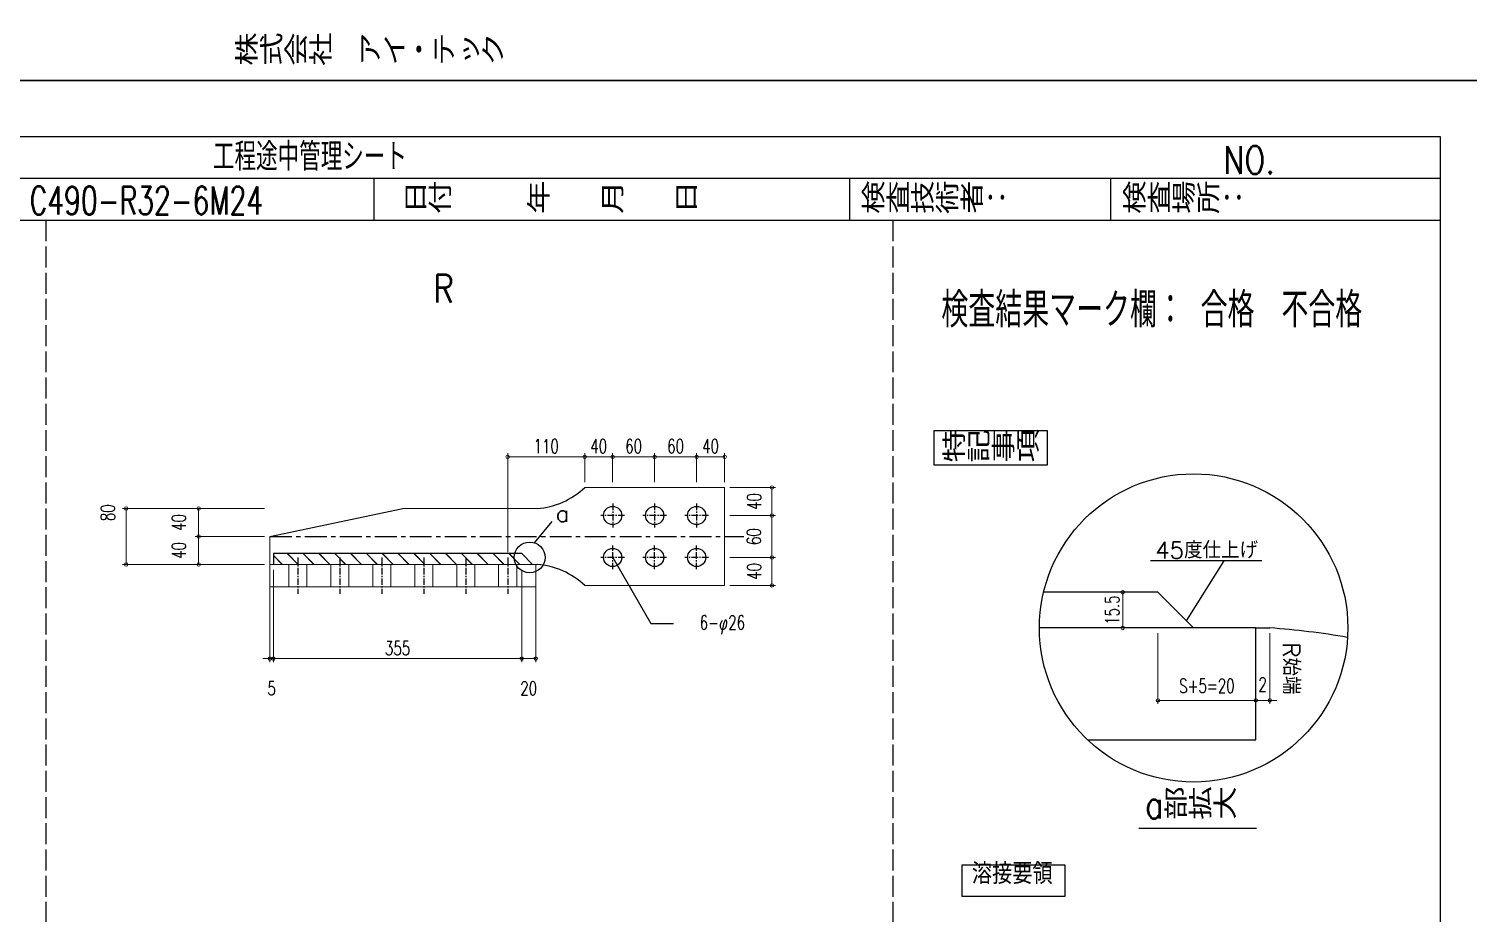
# Model space of a CAD drawing. Header units: millimetres. Extents: x 0 to 18796, y -11 to 7128.
# Drawn here: x 9971 to 12028, y 1185 to 2450 of the extents above; entities that cross this region are included whole.
import ezdxf
from ezdxf.enums import TextEntityAlignment as Align

# ---------------------------------------------------------------- set-up
doc = ezdxf.new("R2010")
doc.units = ezdxf.units.MM
doc.header["$LTSCALE"] = 5
for name, pattern in [('ACAD_ISO03W100', [30, 12, -18]), ('CENTER1', [10, 6.25, -1.25, 1.25, -1.25]), ('DASHED', [7.5, 6, -1.5]), ('JIS_08_50', [53, 50, -1.125, 0.75, -1.125])]:
    doc.linetypes.add(name, pattern=pattern)
doc.layers.get('0').update_dxf_attribs({"color": 255})
doc.layers.get('DEFPOINTS').update_dxf_attribs({"color": 9})
for name, color, linetype in [('CENTER', 2, 'JIS_08_50'), ('LAYER6', 7, 'Continuous'), ('寸法', 4, 'Continuous'), ('溶接', 241, 'Continuous'), ('補助線', 7, 'ACAD_ISO03W100'), ('金物', 142, 'Continuous')]:
    doc.layers.add(name, color=color, linetype=linetype)
doc.styles.add('DLSTANDARD1', font='monotxt.shx', dxfattribs={"width": 0.6, "bigfont": 'extfont'})
doc.styles.add('KANJI', font='simplex.shx', dxfattribs={"width": 0.7, "bigfont": 'extfont2.shx'})
doc.styles.get("Standard").update_dxf_attribs({"font": 'simplex.shx', "width": 0.7, "height": 2.5, "bigfont": '@extfont2.shx'})
doc.styles.add('SUNPOU', font='simplex.shx', dxfattribs={"width": 0.7, "bigfont": 'extfont2.shx'})
doc.dimstyles.new('S5', dxfattribs={"dimscale": 5, "dimtxt": 4, "dimasz": 1, "dimexe": 1, "dimexo": 1.5, "dimgap": 1, "dimtad": 1, "dimtxsty": 'KANJI', "dimblk": 'ORIGIN', "dimcen": 0, "dimclrd": 256, "dimclre": 256, "dimclrt": 256, "dimadec": 0, "dimazin": 0, "dimtfac": 1, "dimtmove": 2, "dimatfit": 2, "dimfxl": 1, "dimtolj": 2, "dimlwd": 5, "dimlwe": 5, "dimarcsym": 0})

# ---------------------------------------------------------------- blocks, each defined once
blk = doc.blocks.new('_Origin')
at = {"color": 0, "linetype": 'ByBlock', "lineweight": -2}
blk.add_line((0, 0), (-1, 0), dxfattribs=at)
blk.add_circle((0, 0), 0.5, dxfattribs=at)
blk = doc.blocks.new('*D301')
at = {"layer": 'DEFPOINTS', "color": 0, "transparency": 16777216}
for p in [(11584.5, 1592.9), (11724.5, 1592.9), (11724.5, 1489.2)]:
    blk.add_point(p, dxfattribs=at)
at = {"layer": '寸法', "lineweight": 5, "ltscale": 4, "transparency": 16777216}
for p, q in [((11584.5, 1585.4), (11584.5, 1484.2)), ((11724.5, 1585.4), (11724.5, 1484.2)), ((11589.5, 1489.2), (11719.5, 1489.2))]:
    blk.add_line(p, q, dxfattribs=at)
at = {"layer": '寸法', "lineweight": 5, "transparency": 16777216, "xscale": 5, "yscale": 5, "zscale": 5, "rotation": 180}
blk.add_blockref('_Origin', (11584.5, 1489.2), dxfattribs=at)
at = {"layer": '寸法', "lineweight": 5, "transparency": 16777216, "xscale": 5, "yscale": 5, "zscale": 5}
blk.add_blockref('_Origin', (11724.5, 1489.2), dxfattribs=at)
at = {"layer": '寸法', "linetype": 'Continuous', "transparency": 16777216, "insert": (11654.5, 1510), "char_height": 20, "attachment_point": 5, "style": 'KANJI'}
blk.add_mtext('\\A2;S+5=20', dxfattribs=at)
blk = doc.blocks.new('*D302')
at = {"layer": 'DEFPOINTS', "color": 0, "transparency": 16777216}
for p in [(11724.5, 1592.9), (11744.5, 1592.9), (11744.5, 1489.2)]:
    blk.add_point(p, dxfattribs=at)
at = {"layer": '寸法', "lineweight": 5, "ltscale": 4, "transparency": 16777216}
for p, q in [((11724.5, 1585.4), (11724.5, 1484.2)), ((11744.5, 1585.4), (11744.5, 1484.2)), ((11719.5, 1489.2), (11714.5, 1489.2)), ((11724.5, 1489.2), (11744.5, 1489.2)), ((11749.5, 1489.2), (11754.5, 1489.2))]:
    blk.add_line(p, q, dxfattribs=at)
at = {"layer": '寸法', "lineweight": 5, "transparency": 16777216, "xscale": 5, "yscale": 5, "zscale": 5}
blk.add_blockref('_Origin', (11724.5, 1489.2), dxfattribs=at)
at = {"layer": '寸法', "lineweight": 5, "transparency": 16777216, "xscale": 5, "yscale": 5, "zscale": 5, "rotation": 180}
blk.add_blockref('_Origin', (11744.5, 1489.2), dxfattribs=at)
at = {"layer": '寸法', "linetype": 'Continuous', "transparency": 16777216, "insert": (11734.1, 1512.2), "char_height": 20, "attachment_point": 5, "style": 'KANJI'}
blk.add_mtext('\\A2;2', dxfattribs=at)
blk = doc.blocks.new('*D303')
at = {"layer": 'DEFPOINTS', "color": 0, "transparency": 16777216}
for p in [(11584.5, 1643.9), (11534.1, 1592.9), (11584.5, 1592.9)]:
    blk.add_point(p, dxfattribs=at)
at = {"layer": '寸法', "linetype": 'Continuous', "lineweight": 5, "transparency": 16777216}
for p, q in [((11577, 1643.9), (11529.1, 1643.9)), ((11534.1, 1638.9), (11534.1, 1597.9)), ((11577, 1592.9), (11529.1, 1592.9))]:
    blk.add_line(p, q, dxfattribs=at)
at = {"layer": '寸法', "lineweight": 5, "transparency": 16777216, "xscale": 5, "yscale": 5, "zscale": 5}
for p, rotation in [((11534.1, 1643.9), 90), ((11534.1, 1592.9), 270)]:
    blk.add_blockref('_Origin', p, dxfattribs=dict(at, rotation=rotation))
at = {"layer": '寸法', "linetype": 'Continuous', "transparency": 16777216, "insert": (11519.1, 1618.4), "char_height": 20, "attachment_point": 5, "rotation": 90, "style": 'KANJI'}
blk.add_mtext('\\A2;15.5', dxfattribs=at)
blk = doc.blocks.new('*D304')
at = {"layer": 'DEFPOINTS', "color": 0, "transparency": 16777216}
for p in [(10655.1, 1837.7), (10765.1, 1795.2), (10655.1, 1693.7)]:
    blk.add_point(p, dxfattribs=at)
at = {"layer": '寸法', "lineweight": 5, "transparency": 16777216}
for p, q in [((10655.1, 1701.2), (10655.1, 1842.7)), ((10760.1, 1837.7), (10660.1, 1837.7)), ((10765.1, 1802.7), (10765.1, 1842.7))]:
    blk.add_line(p, q, dxfattribs=at)
at = {"layer": '寸法', "lineweight": 5, "transparency": 16777216, "xscale": 5, "yscale": 5, "zscale": 5, "rotation": 180}
blk.add_blockref('_Origin', (10655.1, 1837.7), dxfattribs=at)
at = {"layer": '寸法', "lineweight": 5, "transparency": 16777216, "xscale": 5, "yscale": 5, "zscale": 5}
blk.add_blockref('_Origin', (10765.1, 1837.7), dxfattribs=at)
at = {"layer": '寸法', "linetype": 'Continuous', "transparency": 16777216, "insert": (10710.1, 1852.7), "char_height": 20, "attachment_point": 5, "style": 'KANJI'}
blk.add_mtext('\\A2;110', dxfattribs=at)
blk = doc.blocks.new('*D306')
at = {"layer": 'DEFPOINTS', "color": 0, "transparency": 16777216}
for p in [(10965.1, 1793.7), (10965.1, 1753.7), (11032.8, 1753.7)]:
    blk.add_point(p, dxfattribs=at)
at = {"layer": '寸法', "lineweight": 5, "transparency": 16777216}
for p, q in [((10972.6, 1793.7), (11037.8, 1793.7)), ((11032.8, 1788.7), (11032.8, 1758.7)), ((10972.6, 1753.7), (11037.8, 1753.7))]:
    blk.add_line(p, q, dxfattribs=at)
at = {"layer": '寸法', "lineweight": 5, "transparency": 16777216, "xscale": 5, "yscale": 5, "zscale": 5}
for p, rotation in [((11032.8, 1793.7), 90), ((11032.8, 1753.7), 270)]:
    blk.add_blockref('_Origin', p, dxfattribs=dict(at, rotation=rotation))
at = {"layer": '寸法', "linetype": 'Continuous', "transparency": 16777216, "insert": (11007.4, 1773.7), "char_height": 20, "attachment_point": 5, "rotation": 90, "style": 'KANJI'}
blk.add_mtext('\\A2;40', dxfattribs=at)
blk = doc.blocks.new('*D307')
at = {"layer": 'DEFPOINTS', "color": 0, "transparency": 16777216}
for p in [(10965.1, 1693.7), (10965.1, 1653.7), (11032.8, 1653.7)]:
    blk.add_point(p, dxfattribs=at)
at = {"layer": '寸法', "lineweight": 5, "transparency": 16777216}
for p, q in [((10972.6, 1693.7), (11037.8, 1693.7)), ((11032.8, 1688.7), (11032.8, 1658.7)), ((10972.6, 1653.7), (11037.8, 1653.7))]:
    blk.add_line(p, q, dxfattribs=at)
at = {"layer": '寸法', "lineweight": 5, "transparency": 16777216, "xscale": 5, "yscale": 5, "zscale": 5}
for p, rotation in [((11032.8, 1693.7), 90), ((11032.8, 1653.7), 270)]:
    blk.add_blockref('_Origin', p, dxfattribs=dict(at, rotation=rotation))
at = {"layer": '寸法', "linetype": 'Continuous', "transparency": 16777216, "insert": (11007.4, 1673.7), "char_height": 20, "attachment_point": 5, "rotation": 90, "style": 'KANJI'}
blk.add_mtext('\\A2;40', dxfattribs=at)
blk = doc.blocks.new('*D308')
at = {"layer": 'DEFPOINTS', "color": 0, "transparency": 16777216}
for p in [(10213.3, 1723.7), (10315.1, 1723.7), (10315.1, 1683.7)]:
    blk.add_point(p, dxfattribs=at)
at = {"layer": '寸法', "lineweight": 5, "transparency": 16777216}
for p, q in [((10307.6, 1723.7), (10208.3, 1723.7)), ((10213.3, 1688.7), (10213.3, 1718.7)), ((10307.6, 1683.7), (10208.3, 1683.7))]:
    blk.add_line(p, q, dxfattribs=at)
at = {"layer": '寸法', "lineweight": 5, "transparency": 16777216, "xscale": 5, "yscale": 5, "zscale": 5}
for p, rotation in [((10213.3, 1723.7), 90), ((10213.3, 1683.7), 270)]:
    blk.add_blockref('_Origin', p, dxfattribs=dict(at, rotation=rotation))
at = {"layer": '寸法', "linetype": 'Continuous', "transparency": 16777216, "insert": (10185.2, 1703.7), "char_height": 20, "attachment_point": 5, "rotation": 90, "style": 'KANJI'}
blk.add_mtext('\\A2;40', dxfattribs=at)
blk = doc.blocks.new('*D309')
at = {"layer": 'DEFPOINTS', "color": 0, "transparency": 16777216}
for p in [(10213.3, 1763.7), (10315.1, 1763.7), (10315.1, 1723.7)]:
    blk.add_point(p, dxfattribs=at)
at = {"layer": '寸法', "lineweight": 5, "transparency": 16777216}
for p, q in [((10307.6, 1763.7), (10208.3, 1763.7)), ((10213.3, 1728.7), (10213.3, 1758.7)), ((10307.6, 1723.7), (10208.3, 1723.7))]:
    blk.add_line(p, q, dxfattribs=at)
at = {"layer": '寸法', "lineweight": 5, "transparency": 16777216, "xscale": 5, "yscale": 5, "zscale": 5}
for p, rotation in [((10213.3, 1763.7), 90), ((10213.3, 1723.7), 270)]:
    blk.add_blockref('_Origin', p, dxfattribs=dict(at, rotation=rotation))
at = {"layer": '寸法', "linetype": 'Continuous', "transparency": 16777216, "insert": (10185.2, 1743.7), "char_height": 20, "attachment_point": 5, "rotation": 90, "style": 'KANJI'}
blk.add_mtext('\\A2;40', dxfattribs=at)
blk = doc.blocks.new('*D310')
at = {"layer": 'DEFPOINTS', "color": 0, "transparency": 16777216}
for p in [(10805.1, 1837.7), (10765.1, 1793.7), (10805.1, 1793.7)]:
    blk.add_point(p, dxfattribs=at)
at = {"layer": '寸法', "lineweight": 5, "transparency": 16777216}
for p, q in [((10765.1, 1801.2), (10765.1, 1842.7)), ((10770.1, 1837.7), (10800.1, 1837.7)), ((10805.1, 1801.2), (10805.1, 1842.7))]:
    blk.add_line(p, q, dxfattribs=at)
at = {"layer": '寸法', "lineweight": 5, "transparency": 16777216, "xscale": 5, "yscale": 5, "zscale": 5, "rotation": 180}
blk.add_blockref('_Origin', (10765.1, 1837.7), dxfattribs=at)
at = {"layer": '寸法', "lineweight": 5, "transparency": 16777216, "xscale": 5, "yscale": 5, "zscale": 5}
blk.add_blockref('_Origin', (10805.1, 1837.7), dxfattribs=at)
at = {"layer": '寸法', "linetype": 'Continuous', "transparency": 16777216, "insert": (10785.1, 1852.7), "char_height": 20, "attachment_point": 5, "style": 'KANJI'}
blk.add_mtext('\\A2;40', dxfattribs=at)
blk = doc.blocks.new('*D311')
at = {"layer": 'DEFPOINTS', "color": 0, "transparency": 16777216}
for p in [(10925.1, 1837.7), (10865.1, 1793.7), (10925.1, 1793.7)]:
    blk.add_point(p, dxfattribs=at)
at = {"layer": '寸法', "lineweight": 5, "transparency": 16777216}
for p, q in [((10865.1, 1801.2), (10865.1, 1842.7)), ((10870.1, 1837.7), (10920.1, 1837.7)), ((10925.1, 1801.2), (10925.1, 1842.7))]:
    blk.add_line(p, q, dxfattribs=at)
at = {"layer": '寸法', "lineweight": 5, "transparency": 16777216, "xscale": 5, "yscale": 5, "zscale": 5, "rotation": 180}
blk.add_blockref('_Origin', (10865.1, 1837.7), dxfattribs=at)
at = {"layer": '寸法', "lineweight": 5, "transparency": 16777216, "xscale": 5, "yscale": 5, "zscale": 5}
blk.add_blockref('_Origin', (10925.1, 1837.7), dxfattribs=at)
at = {"layer": '寸法', "linetype": 'Continuous', "transparency": 16777216, "insert": (10895.1, 1852.7), "char_height": 20, "attachment_point": 5, "style": 'KANJI'}
blk.add_mtext('\\A2;60', dxfattribs=at)
blk = doc.blocks.new('*D312')
at = {"layer": 'DEFPOINTS', "color": 0, "transparency": 16777216}
for p in [(10865.1, 1837.7), (10805.1, 1793.7), (10865.1, 1793.7)]:
    blk.add_point(p, dxfattribs=at)
at = {"layer": '寸法', "lineweight": 5, "transparency": 16777216}
for p, q in [((10805.1, 1801.2), (10805.1, 1842.7)), ((10810.1, 1837.7), (10860.1, 1837.7)), ((10865.1, 1801.2), (10865.1, 1842.7))]:
    blk.add_line(p, q, dxfattribs=at)
at = {"layer": '寸法', "lineweight": 5, "transparency": 16777216, "xscale": 5, "yscale": 5, "zscale": 5, "rotation": 180}
blk.add_blockref('_Origin', (10805.1, 1837.7), dxfattribs=at)
at = {"layer": '寸法', "lineweight": 5, "transparency": 16777216, "xscale": 5, "yscale": 5, "zscale": 5}
blk.add_blockref('_Origin', (10865.1, 1837.7), dxfattribs=at)
at = {"layer": '寸法', "linetype": 'Continuous', "transparency": 16777216, "insert": (10835.1, 1852.7), "char_height": 20, "attachment_point": 5, "style": 'KANJI'}
blk.add_mtext('\\A2;60', dxfattribs=at)
blk = doc.blocks.new('*D313')
at = {"layer": 'DEFPOINTS', "color": 0, "transparency": 16777216}
for p in [(10965.1, 1837.7), (10925.1, 1793.7), (10965.1, 1793.7)]:
    blk.add_point(p, dxfattribs=at)
at = {"layer": '寸法', "lineweight": 5, "transparency": 16777216}
for p, q in [((10925.1, 1801.2), (10925.1, 1842.7)), ((10930.1, 1837.7), (10960.1, 1837.7)), ((10965.1, 1801.2), (10965.1, 1842.7))]:
    blk.add_line(p, q, dxfattribs=at)
at = {"layer": '寸法', "lineweight": 5, "transparency": 16777216, "xscale": 5, "yscale": 5, "zscale": 5, "rotation": 180}
blk.add_blockref('_Origin', (10925.1, 1837.7), dxfattribs=at)
at = {"layer": '寸法', "lineweight": 5, "transparency": 16777216, "xscale": 5, "yscale": 5, "zscale": 5}
blk.add_blockref('_Origin', (10965.1, 1837.7), dxfattribs=at)
at = {"layer": '寸法', "linetype": 'Continuous', "transparency": 16777216, "insert": (10945.1, 1852.7), "char_height": 20, "attachment_point": 5, "style": 'KANJI'}
blk.add_mtext('\\A2;40', dxfattribs=at)
blk = doc.blocks.new('*D314')
at = {"layer": 'DEFPOINTS', "color": 0, "transparency": 16777216}
for p in [(10965.1, 1753.7), (10965.1, 1693.7), (11032.8, 1693.7)]:
    blk.add_point(p, dxfattribs=at)
at = {"layer": '寸法', "lineweight": 5, "transparency": 16777216}
for p, q in [((10972.6, 1753.7), (11037.8, 1753.7)), ((11032.8, 1748.7), (11032.8, 1698.7)), ((10972.6, 1693.7), (11037.8, 1693.7))]:
    blk.add_line(p, q, dxfattribs=at)
at = {"layer": '寸法', "lineweight": 5, "transparency": 16777216, "xscale": 5, "yscale": 5, "zscale": 5}
for p, rotation in [((11032.8, 1753.7), 90), ((11032.8, 1693.7), 270)]:
    blk.add_blockref('_Origin', p, dxfattribs=dict(at, rotation=rotation))
at = {"layer": '寸法', "linetype": 'Continuous', "transparency": 16777216, "insert": (11007.1, 1723.5), "char_height": 20, "attachment_point": 5, "rotation": 90, "style": 'KANJI'}
blk.add_mtext('\\A2;60', dxfattribs=at)
blk = doc.blocks.new('*D328')
at = {"layer": 'DEFPOINTS', "color": 0, "transparency": 16777216}
for p in [(10315.1, 1683.7), (10320.1, 1664.7), (10320.1, 1549)]:
    blk.add_point(p, dxfattribs=at)
at = {"layer": '寸法', "linetype": 'Continuous', "lineweight": 5, "transparency": 16777216}
for p, q in [((10315.1, 1676.2), (10315.1, 1544)), ((10320.1, 1657.2), (10320.1, 1544)), ((10310.1, 1549), (10305.1, 1549)), ((10315.1, 1549), (10320.1, 1549)), ((10325.1, 1549), (10330.1, 1549))]:
    blk.add_line(p, q, dxfattribs=at)
at = {"layer": '寸法', "lineweight": 5, "transparency": 16777216, "xscale": 5, "yscale": 5, "zscale": 5}
blk.add_blockref('_Origin', (10315.1, 1549), dxfattribs=at)
at = {"layer": '寸法', "lineweight": 5, "transparency": 16777216, "xscale": 5, "yscale": 5, "zscale": 5, "rotation": 180}
blk.add_blockref('_Origin', (10320.1, 1549), dxfattribs=at)
at = {"layer": '寸法', "linetype": 'Continuous', "transparency": 16777216, "insert": (10317.6, 1506.5), "char_height": 20, "attachment_point": 5, "style": 'KANJI'}
blk.add_mtext('\\A2;5', dxfattribs=at)
blk = doc.blocks.new('*D329')
at = {"layer": 'DEFPOINTS', "color": 0, "transparency": 16777216}
for p in [(10320.1, 1683.7), (10675.1, 1683.7), (10675.1, 1549)]:
    blk.add_point(p, dxfattribs=at)
at = {"layer": '寸法', "linetype": 'Continuous', "lineweight": 5, "transparency": 16777216}
for p, q in [((10320.1, 1676.2), (10320.1, 1544)), ((10675.1, 1676.2), (10675.1, 1544)), ((10325.1, 1549), (10670.1, 1549))]:
    blk.add_line(p, q, dxfattribs=at)
at = {"layer": '寸法', "lineweight": 5, "transparency": 16777216, "xscale": 5, "yscale": 5, "zscale": 5, "rotation": 180}
blk.add_blockref('_Origin', (10320.1, 1549), dxfattribs=at)
at = {"layer": '寸法', "lineweight": 5, "transparency": 16777216, "xscale": 5, "yscale": 5, "zscale": 5}
blk.add_blockref('_Origin', (10675.1, 1549), dxfattribs=at)
at = {"layer": '寸法', "linetype": 'Continuous', "transparency": 16777216, "insert": (10497.6, 1564), "char_height": 20, "attachment_point": 5, "style": 'KANJI'}
blk.add_mtext('\\A2;355', dxfattribs=at)
blk = doc.blocks.new('*D330')
at = {"layer": 'DEFPOINTS', "color": 0, "transparency": 16777216}
for p in [(10675.1, 1683.7), (10695.1, 1683.7), (10695.1, 1549)]:
    blk.add_point(p, dxfattribs=at)
at = {"layer": '寸法', "linetype": 'Continuous', "lineweight": 5, "transparency": 16777216}
for p, q in [((10675.1, 1676.2), (10675.1, 1544)), ((10695.1, 1676.2), (10695.1, 1544)), ((10680.1, 1549), (10690.1, 1549))]:
    blk.add_line(p, q, dxfattribs=at)
at = {"layer": '寸法', "lineweight": 5, "transparency": 16777216, "xscale": 5, "yscale": 5, "zscale": 5, "rotation": 180}
blk.add_blockref('_Origin', (10675.1, 1549), dxfattribs=at)
at = {"layer": '寸法', "lineweight": 5, "transparency": 16777216, "xscale": 5, "yscale": 5, "zscale": 5}
blk.add_blockref('_Origin', (10695.1, 1549), dxfattribs=at)
at = {"layer": '寸法', "linetype": 'Continuous', "transparency": 16777216, "insert": (10685.1, 1506.5), "char_height": 20, "attachment_point": 5, "style": 'KANJI'}
blk.add_mtext('\\A2;20', dxfattribs=at)
blk = doc.blocks.new('*D343')
at = {"layer": 'DEFPOINTS', "color": 0, "transparency": 16777216}
for p in [(10109.7, 1763.7), (10315.1, 1763.7), (10315.1, 1683.7)]:
    blk.add_point(p, dxfattribs=at)
at = {"layer": '寸法', "lineweight": 5, "transparency": 16777216}
for p, q in [((10307.6, 1763.7), (10104.7, 1763.7)), ((10109.7, 1688.7), (10109.7, 1758.7)), ((10307.6, 1683.7), (10104.7, 1683.7))]:
    blk.add_line(p, q, dxfattribs=at)
at = {"layer": '寸法', "lineweight": 5, "transparency": 16777216, "xscale": 5, "yscale": 5, "zscale": 5}
for p, rotation in [((10109.7, 1763.7), 90), ((10109.7, 1683.7), 270)]:
    blk.add_blockref('_Origin', p, dxfattribs=dict(at, rotation=rotation))
at = {"layer": '寸法', "linetype": 'Continuous', "transparency": 16777216, "insert": (10083.5, 1757.7), "char_height": 20, "attachment_point": 5, "rotation": 90, "style": 'KANJI'}
blk.add_mtext('\\A2;80', dxfattribs=at)

msp = doc.modelspace()

# ---------------------------------------------------------------- hatches: boundary and pattern name
at = {"layer": '溶接', "ltscale": 6}
h = msp.add_hatch(dxfattribs=at)
h.set_pattern_fill('JIS_LC_20', color=256, scale=0.8, angle=90)
h.set_pattern_definition([(135, (8411.142, -1395.273), (-11.31371, -11.31371), []), (135, (8411.142, -1394.953), (-11.31371, -11.31371), [])])
h.paths.add_polyline_path([(10499.142, 1683.727), (10320.142, 1683.727), (10320.142, 1699.227), (10499.142, 1699.227)])
h.paths.add_polyline_path([(10675.142, 1683.727), (10499.142, 1683.727), (10499.142, 1699.227), (10675.142, 1699.227)])
h.paths.add_polyline_path([(10673.142, 1683.727), (10675.142, 1689.727)], flags=17)

# ---------------------------------------------------------------- linework, layer by layer
at = {"linetype": 'Continuous', "lineweight": -3}
for p, q in [((8784, 2236), (11988, 2236)), ((10464, 2176), (10464, 2236)), ((11144, 2176), (11144, 2236)), ((11517.301, 2176), (11517.301, 2236)), ((8784, 2176), (11988, 2176))]:
    msp.add_line(p, q, dxfattribs=at)
at = {"linetype": 'DASHED', "lineweight": -3}
for p, q in [((9994.899, 2176), (9994.899, 700)), ((11205.799, 2176), (11205.799, 700))]:
    msp.add_line(p, q, dxfattribs=at)
at = {"linetype": 'Continuous', "lineweight": -3}
for points in [[(8704, 4752), (12068, 4752), (12068, 2376), (8704, 2376)], [(8704, 2376), (12068, 2376), (12068, 0), (8704, 0)], [(8784, 2296), (11988, 2296), (11988, 80), (8784, 80)]]:
    msp.add_lwpolyline(points, close=True, dxfattribs=at)
at = {"layer": 'CENTER', "linetype": 'CENTER1'}
msp.add_line((10315.142, 1723.727), (10992.796, 1723.727), dxfattribs=at)
at = {"layer": '寸法', "linetype": 'CENTER1', "ltscale": 0.3}
for p, q in [((10805.142, 1770.727), (10805.142, 1736.727)), ((10865.142, 1770.727), (10865.142, 1736.727)), ((10925.142, 1770.727), (10925.142, 1736.727)), ((10822.142, 1753.727), (10788.142, 1753.727)), ((10882.142, 1753.727), (10848.142, 1753.727)), ((10942.142, 1753.727), (10908.142, 1753.727)), ((10805.142, 1676.727), (10805.142, 1710.727)), ((10865.142, 1676.727), (10865.142, 1710.727)), ((10925.142, 1676.727), (10925.142, 1710.727)), ((10355.142, 1693.727), (10355.142, 1641.727)), ((10415.142, 1693.727), (10415.142, 1641.727)), ((10475.142, 1693.727), (10475.142, 1641.727)), ((10535.142, 1693.727), (10535.142, 1641.727)), ((10595.142, 1693.727), (10595.142, 1641.727)), ((10655.142, 1693.727), (10655.142, 1641.727)), ((10822.142, 1693.727), (10788.142, 1693.727)), ((10882.142, 1693.727), (10848.142, 1693.727)), ((10942.142, 1693.727), (10908.142, 1693.727))]:
    msp.add_line(p, q, dxfattribs=at)
at = {"layer": '寸法', "ltscale": 4}
for p, q in [((10693.491, 1714.616), (10718.528, 1745.003)), ((11733.087, 1689.029), (11573.967, 1689.029)), ((11625.29, 1603.083), (11678.956, 1689.029))]:
    msp.add_line(p, q, dxfattribs=at)
at = {"layer": '寸法'}
for p, q in [((10805.142, 1693.727), (10859.786, 1599.081)), ((10859.786, 1599.081), (10891.933, 1599.081)), ((11557.396, 1306.654), (11725.396, 1306.654))]:
    msp.add_line(p, q, dxfattribs=at)
at = {"layer": '寸法', "linetype": 'Continuous'}
for points in [[(11264.215, 1826.083), (11426.578, 1826.083), (11426.578, 1874.827), (11264.215, 1874.827)], [(11304.368, 1209.312), (11451.97, 1209.312), (11451.97, 1253.626), (11304.368, 1253.626)]]:
    msp.add_lwpolyline(points, close=True, dxfattribs=at)
for centre, radius in [((11635.49, 1592.883), 220.401), ((10686.485, 1693.719), 22.04)]:
    msp.add_circle(centre, radius, dxfattribs=at)
at = {"layer": '溶接'}
for p, q in [((10675.142, 1699.227), (10320.142, 1699.227)), ((11584.49, 1643.883), (11421.071, 1643.883))]:
    msp.add_line(p, q, dxfattribs=at)
at = {"layer": '溶接', "linetype": 'Continuous'}
for p, q in [((10320.142, 1699.227), (10320.142, 1683.727)), ((10675.142, 1699.227), (10690.642, 1683.727))]:
    msp.add_line(p, q, dxfattribs=at)
at = {"layer": '溶接', "ltscale": 4}
msp.add_line((11584.49, 1643.883), (11635.49, 1592.883), dxfattribs=at)
at = {"layer": '補助線', "lineweight": 18}
for p, q in [((10342.142, 1651.727), (10342.142, 1683.727)), ((10368.142, 1651.727), (10368.142, 1683.727)), ((10402.142, 1651.727), (10402.142, 1683.727)), ((10428.142, 1651.727), (10428.142, 1683.727)), ((10462.142, 1651.727), (10462.142, 1683.727)), ((10488.142, 1651.727), (10488.142, 1683.727)), ((10522.142, 1651.727), (10522.142, 1683.727)), ((10548.142, 1651.727), (10548.142, 1683.727)), ((10582.142, 1651.727), (10582.142, 1683.727)), ((10608.142, 1651.727), (10608.142, 1683.727)), ((10642.142, 1651.727), (10642.142, 1683.727)), ((10668.142, 1651.727), (10668.142, 1683.727))]:
    msp.add_line(p, q, dxfattribs=at)
at = {"layer": '金物', "lineweight": 18}
for p, q in [((10965.142, 1793.727), (10765.142, 1793.727)), ((10965.142, 1653.727), (10965.142, 1793.727)), ((10697.142, 1763.727), (10505.142, 1763.727)), ((10315.142, 1723.727), (10315.142, 1683.727)), ((10315.142, 1683.727), (10315.142, 1651.727)), ((10697.142, 1683.727), (10315.142, 1683.727)), ((10695.142, 1651.727), (10695.142, 1683.727)), ((10315.142, 1651.727), (10695.142, 1651.727)), ((10965.142, 1653.727), (10765.142, 1653.727))]:
    msp.add_line(p, q, dxfattribs=at)
at = {"layer": '金物'}
msp.add_line((10315.142, 1723.727), (10505.142, 1763.727), dxfattribs=at)
at = {"layer": '金物', "color": 153}
for p, q in [((11724.49, 1592.883), (11415.09, 1592.883)), ((11724.49, 1432.883), (11724.49, 1592.883)), ((11483.91, 1432.883), (11724.49, 1432.883))]:
    msp.add_line(p, q, dxfattribs=at)
at = {"layer": '金物', "color": 153, "ltscale": 5}
msp.add_line((11724.49, 1592.883), (11744.49, 1592.883), dxfattribs=at)
at = {"layer": '金物', "ltscale": 2.5}
for centre in [(10805.142, 1753.727), (10865.142, 1753.727), (10925.142, 1753.727), (10805.142, 1693.727), (10865.142, 1693.727), (10925.142, 1693.727)]:
    msp.add_circle(centre, 13, dxfattribs=at)
at = {"layer": '金物', "ltscale": 2}
for centre, start, end in [((10689.352, 1873.451), 274.060941, 313.550946), ((10689.352, 1574.003), 46.449054, 85.939059)]:
    msp.add_arc(centre, 110, start, end, dxfattribs=at)
at = {"layer": '金物', "color": 153, "ltscale": 4}
msp.add_arc((11666.591, 495.645), 1100, 80.112723, 85.939059, dxfattribs=at)

# ---------------------------------------------------------------- texts
at = {"color": 0, "linetype": 'Continuous', "ltscale": 6, "style": 'DLSTANDARD1', "width": 0.875}
msp.add_text('溶接要領', height=30, dxfattribs=at).set_placement((11318.567, 1217.592), align=Align.BOTTOM_LEFT)
at = {"layer": 'LAYER6', "color": 0, "linetype": 'Continuous', "lineweight": -3, "width": 0.8}
for s, p in [('株式会社\u3000アイ・テック', (10264.093, 2398.755)), ('NO.', (11677.789, 2242.209)), ('日付\u3000\u3000\u3000年\u3000\u3000月\u3000\u3000日', (10505.219, 2186.926)), ('検査技術者：', (11159.744, 2186.926)), ('検査場所：', (11533.044, 2186.926)), ('R', (10548.949, 2058.216)), ('特記事項', (11275.011, 1831.433)), ('a部拡大', (11565.95, 1320.43))]:
    msp.add_text(s, height=40, dxfattribs=at).set_placement(p)
at = {"layer": 'LAYER6', "color": 0, "linetype": 'Continuous', "lineweight": -3, "style": 'SUNPOU', "width": 0.7}
for s, height, p in [('工程途中管理シート', 40, (10233.829, 2246.926)), ('検査結果マーク欄： 合格\u3000不合格', 50, (11275.011, 2022.796))]:
    msp.add_text(s, height=height, dxfattribs=at).set_placement(p)
at = {"layer": 'LAYER6', "color": 0, "linetype": 'Continuous', "lineweight": -3, "insert": (9971.858, 2224.098), "char_height": 40, "width": 435.25964, "attachment_point": 1}
msp.add_mtext('C490-R32-6M24', dxfattribs=at)
at = {"layer": '寸法', "ltscale": 4, "style": 'SUNPOU'}
for s, p in [('a', (10743.272, 1756.503)), ('45度仕上げ', (11727.51, 1704.24))]:
    msp.add_text(s, height=24, dxfattribs=at).set_placement(p, align=Align.MIDDLE_RIGHT)
msp.add_text('R始端', height=24, rotation=270, dxfattribs=at).set_placement((11763.186, 1572.164))
at = {"layer": '寸法', "insert": (10994.32, 1610.805), "char_height": 20, "width": 98.97993, "attachment_point": 3}
msp.add_mtext('6-φ26', dxfattribs=at)

# ---------------------------------------------------------------- dimensions: what is measured, and where the dimension line sits
at = {"layer": '寸法'}
for base, p1, p2, picture, middle in [((10655.142, 1837.749), (10765.142, 1795.227), (10655.142, 1693.727), '*D304', (10710.142, 1852.749)), ((10805.142, 1837.749), (10765.142, 1793.727), (10805.142, 1793.727), '*D310', (10785.142, 1852.749)), ((10865.142, 1837.749), (10805.142, 1793.727), (10865.142, 1793.727), '*D312', (10835.142, 1852.749)), ((10925.142, 1837.749), (10865.142, 1793.727), (10925.142, 1793.727), '*D311', (10895.142, 1852.749)), ((10965.142, 1837.749), (10925.142, 1793.727), (10965.142, 1793.727), '*D313', (10945.142, 1852.749))]:
    dim = msp.add_linear_dim(base=base, p1=p1, p2=p2, dimstyle='S5', dxfattribs=at)
    dim.commit()
    dim.dimension.update_dxf_attribs({"geometry": picture, "text_midpoint": middle})
for base, p1, p2, angle, picture, middle in [((11032.796, 1753.727), (10965.142, 1793.727), (10965.142, 1753.727), 90, '*D306', (11007.39, 1773.727)), ((10109.715, 1763.727), (10315.142, 1683.727), (10315.142, 1763.727), 270, '*D343', (10083.465, 1757.654)), ((10213.334, 1763.727), (10315.142, 1723.727), (10315.142, 1763.727), 270, '*D309', (10185.179, 1743.727)), ((11032.796, 1693.727), (10965.142, 1753.727), (10965.142, 1693.727), 90, '*D314', (11007.094, 1723.546)), ((10213.334, 1723.727), (10315.142, 1683.727), (10315.142, 1723.727), 270, '*D308', (10185.179, 1703.727)), ((11032.796, 1653.727), (10965.142, 1693.727), (10965.142, 1653.727), 90, '*D307', (11007.39, 1673.727))]:
    dim = msp.add_linear_dim(base=base, p1=p1, p2=p2, angle=angle, dimstyle='S5', dxfattribs=at)
    dim.commit()
    dim.dimension.update_dxf_attribs({"geometry": picture, "text_midpoint": middle, "dimtype": 160})
at = {"layer": '寸法', "linetype": 'Continuous'}
for base, p1, p2, picture, middle in [((10320.142, 1549.042), (10315.142, 1683.727), (10320.142, 1664.727), '*D328', (10317.642, 1506.542)), ((10675.142, 1549.042), (10320.142, 1683.727), (10675.142, 1683.727), '*D329', (10497.642, 1564.042)), ((10695.142, 1549.042), (10675.142, 1683.727), (10695.142, 1683.727), '*D330', (10685.142, 1506.542))]:
    dim = msp.add_linear_dim(base=base, p1=p1, p2=p2, dimstyle='S5', dxfattribs=at)
    dim.commit()
    dim.dimension.update_dxf_attribs({"geometry": picture, "text_midpoint": middle})
dim = msp.add_linear_dim(base=(11534.114, 1592.883), p1=(11584.49, 1643.883), p2=(11584.49, 1592.883), angle=90, text='15.5', dimstyle='S5', dxfattribs=at)
dim.commit()
dim.dimension.update_dxf_attribs({"geometry": '*D303', "text_midpoint": (11519.114, 1618.383)})
at = {"layer": '寸法', "ltscale": 4}
dim = msp.add_linear_dim(base=(11724.49, 1489.194), p1=(11584.49, 1592.883), p2=(11724.49, 1592.883), text='S+5=20', dimstyle='S5', override={"dimlfac": 0.1}, dxfattribs=at)
dim.commit()
dim.dimension.update_dxf_attribs({"geometry": '*D301', "text_midpoint": (11654.49, 1510.009), "dimtype": 160})
dim = msp.add_linear_dim(base=(11744.49, 1489.194), p1=(11724.49, 1592.883), p2=(11744.49, 1592.883), dimstyle='S5', override={"dimlfac": 0.1}, dxfattribs=at)
dim.commit()
dim.dimension.update_dxf_attribs({"geometry": '*D302', "text_midpoint": (11734.112, 1512.206), "dimtype": 160})

doc.saveas('drawing.dxf')
